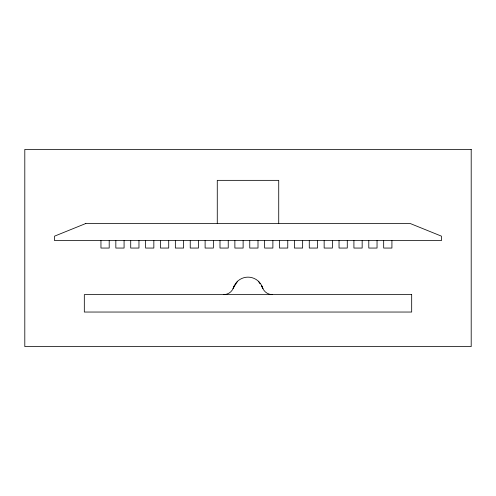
<?xml version="1.0" encoding="UTF-8"?>
<svg xmlns="http://www.w3.org/2000/svg" width="496" height="496" viewBox="0 0 496 496"><rect width="100%" height="100%" fill="white"/><g stroke="black" fill="none" stroke-linecap="round" stroke-linejoin="round"><path stroke-width="0.74" d="M233.052 288.74L234.261 285.777M223.671 294.63A10.416 10.416 0 0 0 233.542 287.537L237.627 281.22M258.373 281.22L260.003 283.743M261.64 286.273L262.458 287.537A10.416 10.416 0 0 0 272.329 294.63M261.739 285.777L262.948 288.74M391.921 240.616L391.921 248.056L383.675 248.056L383.675 240.616M377.041 240.616L377.041 248.056L368.795 248.056L368.795 240.616M362.161 240.616L362.161 248.056L353.915 248.056L353.915 240.616M347.281 240.616L347.281 248.056L339.035 248.056L339.035 240.616M332.401 240.616L332.401 248.056L324.155 248.056L324.155 240.616M317.521 240.616L317.521 248.056L309.275 248.056L309.275 240.616M302.641 240.616L302.641 248.056L294.395 248.056L294.395 240.616M287.761 240.616L287.761 248.056L279.515 248.056L279.515 240.616M278.727 223.504L278.727 180.352L217.273 180.352L217.273 223.504M272.881 240.616L272.881 248.056L264.635 248.056L264.635 240.616M258.001 240.616L258.001 248.056L249.755 248.056L249.755 240.616M243.121 240.616L243.121 248.056L234.875 248.056L234.875 240.616M228.241 240.616L228.241 248.056L219.995 248.056L219.995 240.616M213.361 240.616L213.361 248.056L205.115 248.056L205.115 240.616M198.481 240.616L198.481 248.056L190.235 248.056L190.235 240.616M183.601 240.616L183.601 248.056L175.355 248.056L175.355 240.616M168.721 240.616L168.721 248.056L160.475 248.056L160.475 240.616M153.841 240.616L153.841 248.056L145.595 248.056L145.595 240.616M138.961 240.616L138.961 248.056L130.715 248.056L130.715 240.616M124.081 240.616L124.081 248.056L115.835 248.056L115.835 240.616M109.201 240.616L109.201 248.056L100.955 248.056L100.955 240.616M233.542 287.537A15.252 15.252 0 0 1 262.458 287.537M85.802 223.504L54.554 236.152L54.554 240.616L441.434 240.616L441.434 236.152L410.186 223.504L85.802 223.504M471.2 149.42L24.8 149.42L24.8 346.58L471.2 346.58L471.2 149.42M411.68 294.63L84.32 294.63L84.32 312.04L411.68 312.04L411.68 294.63"/></g></svg>
